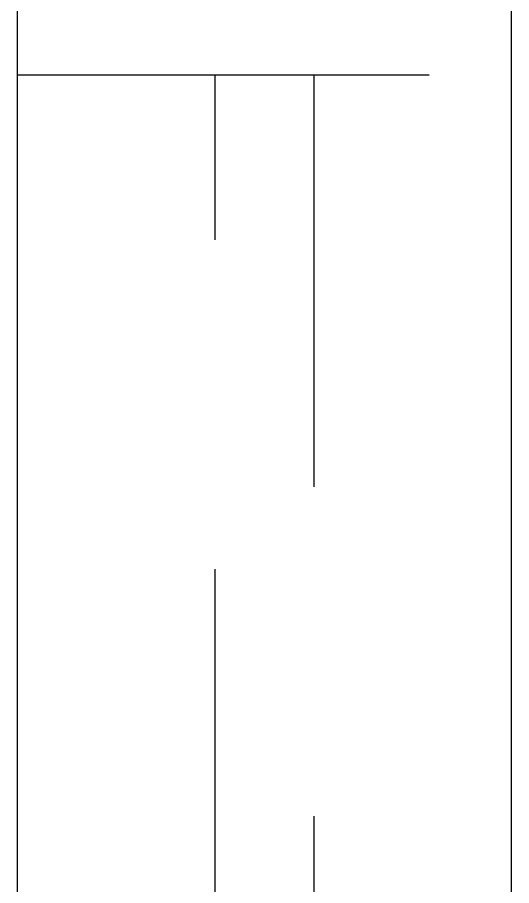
# Model space of a CAD drawing. Header units: inches. Extents: x 542650 to 544515, y 9574150 to 9574595.
# Drawn here: x 542787.9659 to 542788.1159, y 9574239.5373 to 9574239.8009 of the extents above; entities that cross this region are included whole.
import ezdxf

# ---------------------------------------------------------------- set-up
doc = ezdxf.new("R2010")
doc.units = ezdxf.units.IN
doc.header["$MEASUREMENT"] = 0
doc.linetypes.add('HIDDEN2', pattern=[0.1875, 0.125, -0.0625])
doc.layers.add('I-ARQ', color=8, linetype='Continuous')

msp = doc.modelspace()

# ---------------------------------------------------------------- linework, layer by layer
at = {"layer": 'I-ARQ'}
for p, q in [((542787.9659, 9574235.4759), (542787.9659, 9574240.1134)), ((542788.1159, 9574236.184), (542788.1159, 9574240.1134))]:
    msp.add_line(p, q, dxfattribs=at)
at = {"layer": 'I-ARQ', "linetype": 'HIDDEN2'}
for p, q in [((542787.9659, 9574239.7834), (542788.1159, 9574239.7834)), ((542788.0259, 9574239.2834), (542788.0259, 9574239.7834)), ((542788.0559, 9574239.7834), (542788.0559, 9574239.2834))]:
    msp.add_line(p, q, dxfattribs=at)

doc.saveas('drawing.dxf')
